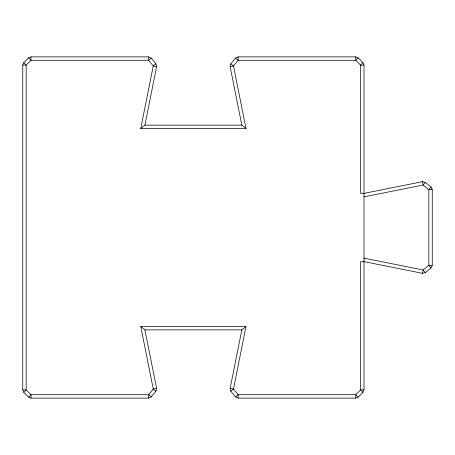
<?xml version="1.0" encoding="UTF-8"?>
<svg xmlns="http://www.w3.org/2000/svg" width="455" height="455" viewBox="0 0 455 455"><rect width="100%" height="100%" fill="white"/><g stroke="black" fill="none" stroke-linecap="round" stroke-linejoin="round"><path stroke-width="0.68" d="M230.839 391.209L233.478 389.048L245.996 326.462L241.832 329.875L230.133 388.377L230.839 391.209L235.485 396.874L238.124 398.125L355.759 398.125L358.176 397.124L362.999 392.301L364 389.884L364 65.116L362.999 62.699L358.176 57.876L355.759 56.875L238.124 56.875L235.485 58.126L230.839 63.791L233.478 65.952L245.996 128.537L140.754 128.537L153.272 65.952L155.911 63.791L151.265 58.126L148.626 56.875L30.991 56.875L28.574 57.876L23.751 62.699L22.75 65.116L22.75 389.884L23.751 392.301L28.574 397.124L30.991 398.125L148.626 398.125L151.265 396.874L155.911 391.209L156.617 388.377L144.917 329.875L140.754 326.462L153.272 389.048L155.911 391.209M140.754 128.537L144.917 125.125L156.617 66.623L155.911 63.791M235.485 396.874L238.124 394.712L355.759 394.712L360.587 389.884L360.587 261.625L364 261.625L422.502 273.324L423.173 269.98L428.837 265.333L432.25 265.333L432.25 189.667L430.999 187.028L425.334 182.381L422.502 181.676L364 193.375L360.587 193.375L360.587 65.116L355.759 60.287L238.124 60.287L235.485 58.126M245.996 128.537L241.832 125.125L230.133 66.623L230.839 63.791M422.502 273.324L425.334 272.619L430.999 267.972L432.25 265.333M425.334 182.381L423.173 185.02L364 196.856M430.999 187.028L428.837 189.667L428.837 265.333L430.999 267.972M23.751 392.301L26.162 389.884L26.162 65.116L30.991 60.287L148.626 60.287L151.265 58.126M358.176 57.876L355.759 60.287L355.759 56.875M28.574 397.124L30.991 394.712L148.626 394.712L151.265 396.874M362.999 62.699L360.587 65.116L364 65.116M230.133 66.623L233.478 65.952L238.124 60.287L238.124 56.875M156.617 388.377L153.272 389.048L148.626 394.712L148.626 398.125M22.75 65.116L26.162 65.116L23.751 62.699M144.917 125.125L241.832 125.125M432.25 189.667L428.837 189.667L423.173 185.02L422.502 181.676M140.754 326.462L245.996 326.462M144.917 329.875L241.832 329.875M22.75 389.884L26.162 389.884L30.991 394.712L30.991 398.125M364 389.884L360.587 389.884L362.999 392.301M156.617 66.623L153.272 65.952L148.626 60.287L148.626 56.875M364 258.144L423.173 269.98L425.334 272.619M230.133 388.377L233.478 389.048L238.124 394.712L238.124 398.125M28.574 57.876L30.991 60.287L30.991 56.875M358.176 397.124L355.759 394.712L355.759 398.125"/></g></svg>
